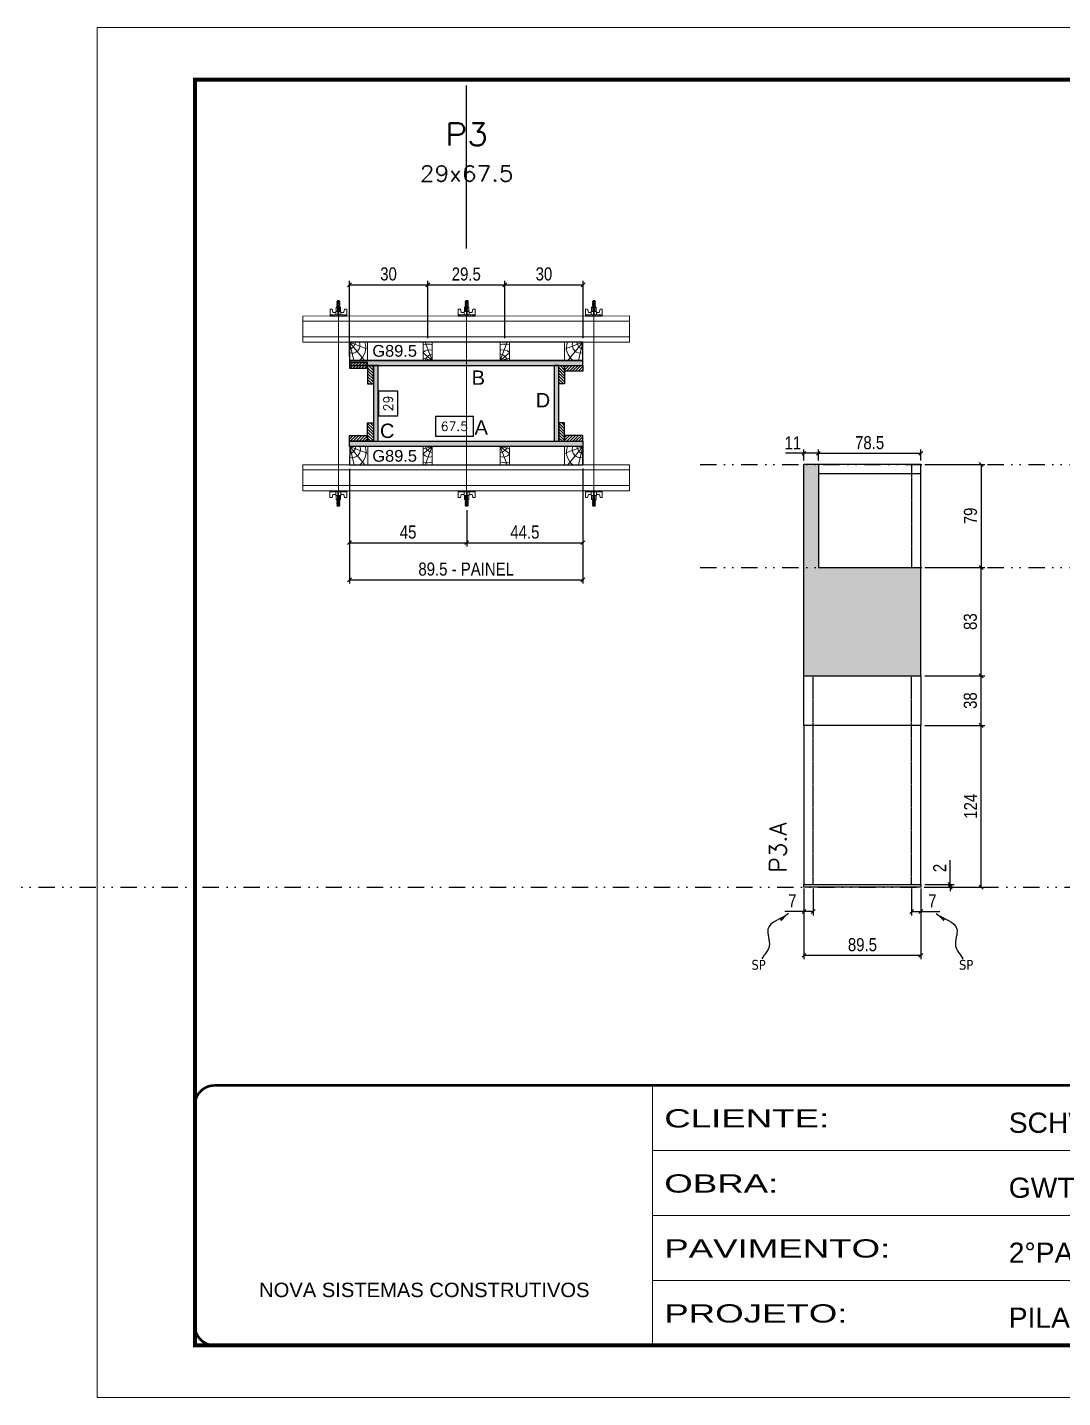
# Model space of a CAD drawing. Extents: x 13770 to 23315, y 867 to 16997.
# Drawn here: x 15931 to 16724, y 13501 to 14551 of the extents above; entities that cross this region are included whole.
import ezdxf
from ezdxf.enums import TextEntityAlignment as Align

# ---------------------------------------------------------------- set-up
doc = ezdxf.new("R2010")
doc.units = 0
for name, pattern in [('CONTINUO', [0]), ('DASHED', [0.75, 0.5, -0.25]), ('DIVIDE2', [0.625, 0.25, -0.125, 0, -0.125, 0, -0.125]), ('HIDDEN', [0.375, 0.25, -0.125])]:
    doc.linetypes.add(name, pattern=pattern)
for name, color, linetype in [('CHAPA', 1, 'Continuous'), ('COTA', 241, 'Continuous'), ('MEIO_PONT', 93, 'Continuous'), ('Nível', 160, 'Continuous'), ('Painéis', 200, 'Continuous'), ('SARR_2.2x7', 40, 'Continuous'), ('SARRAFO', 251, 'Continuous'), ('Sarrafo de Pressão', 42, 'HIDDEN'), ('texto', 7, 'Continuous'), ('Texto de Titulo', 7, 'Continuous'), ('Texto Qtd Sarr', 242, 'Continuous'), ('TEXTO_GERAL', 7, 'Continuous')]:
    doc.layers.add(name, color=color, linetype=linetype)
for name, color, linetype, lineweight in [('Folhas', 255, 'Continuous', 9), ('Hachura', 251, 'Continuous', 9), ('Madeira', 126, 'Continuous', 18), ('Perfil Metálico', 224, 'Continuous', 18), ('SARRAFO DE PRESSAO', 251, 'DASHED', 9), ('Texto Seção', 7, 'Continuous', 15)]:
    doc.layers.add(name, color=color, linetype=linetype, lineweight=lineweight)
doc.styles.add('ARIAL', font='arial.ttf')
doc.styles.add('COTA TECNICA', font='techl___.ttf', dxfattribs={"height": 10})
doc.styles.add('COTA TECNICA 2X', font='techl___.ttf', dxfattribs={"height": 10})
doc.styles.add('COTA TECNICA-50', font='techl___.ttf', dxfattribs={"height": 10})
doc.styles.add('REGUA-120', font='ROMANS.shx', dxfattribs={"height": 15})
doc.styles.add('ROMANS', font='romans.shx')
doc.styles.add('SANSSERIF', font='sas_____.pfb')
doc.styles.get("Standard").update_dxf_attribs({"font": 'arial.ttf'})
doc.styles.add('Tecnologia', font='')
doc.styles.get('Tecnologia').set_extended_font_data('Forgotten Futurist')
doc.dimstyles.new('COTA PAINEL-50', dxfattribs={"dimtxt": 10, "dimasz": 3, "dimexe": 3, "dimexo": 3, "dimgap": 3, "dimtad": 1, "dimdec": 1, "dimzin": 12, "dimdsep": 46, "dimtxsty": 'COTA TECNICA-50', "dimblk1": 'OBLIQUE', "dimblk2": 'OBLIQUE', "dimsah": 1, "dimcen": 0.9, "dimclrd": 4, "dimclre": 4, "dimclrt": 240, "dimadec": 1, "dimazin": 3, "dimtfac": 1, "dimtdec": 1, "dimtmove": 0, "dimatfit": 3, "dimfxl": 1, "dimtolj": 1, "dimtzin": 12, "dimarcsym": 0})
doc.dimstyles.new('PAINEL', dxfattribs={"dimtxt": 10, "dimasz": 3, "dimexe": 3, "dimexo": 3, "dimgap": 3, "dimtad": 1, "dimdec": 1, "dimzin": 12, "dimdsep": 46, "dimtxsty": 'COTA TECNICA', "dimblk1": 'OBLIQUE', "dimblk2": 'OBLIQUE', "dimsah": 1, "dimcen": 0.9, "dimclrd": 4, "dimclre": 4, "dimclrt": 240, "dimadec": 1, "dimazin": 3, "dimtfac": 1, "dimtdec": 1, "dimtmove": 0, "dimatfit": 3, "dimfxl": 1, "dimtolj": 1, "dimtzin": 12, "dimarcsym": 0})
doc.dimstyles.new('SECAO PILAR', dxfattribs={"dimtxt": 10, "dimasz": 3, "dimexe": 3, "dimexo": 3, "dimgap": 3, "dimtad": 1, "dimdec": 1, "dimlfac": 0.5, "dimzin": 12, "dimdsep": 46, "dimtxsty": 'COTA TECNICA 2X', "dimblk1": 'OBLIQUE', "dimblk2": 'OBLIQUE', "dimsah": 1, "dimcen": 0.9, "dimclrd": 256, "dimclre": 256, "dimclrt": 256, "dimadec": 1, "dimazin": 3, "dimtfac": 1, "dimtdec": 1, "dimtmove": 0, "dimatfit": 3, "dimfxl": 1, "dimtolj": 1, "dimtzin": 12, "dimarcsym": 0})
doc.dimstyles.new('SECÇÃO 2', dxfattribs={"dimtxt": 7, "dimasz": 6, "dimexe": 0.18, "dimexo": 2, "dimgap": -4, "dimtad": 3, "dimdec": 1, "dimlfac": 0.5, "dimzin": 12, "dimdsep": 46, "dimtxsty": 'ROMANS', "dimblk": 'ARCHTICK', "dimcen": 0.09, "dimse1": 1, "dimse2": 1, "dimsd1": 1, "dimsd2": 1, "dimclrd": 180, "dimclre": 5, "dimclrt": 1, "dimadec": 0, "dimazin": 3, "dimtfac": 1, "dimtdec": 1, "dimtofl": 0, "dimtmove": 0, "dimatfit": 3, "dimldrblk": 'ARCHTICK', "dimfxl": 1, "dimtolj": 1, "dimtzin": 0, "dimarcsym": 0})
doc.dimstyles.get("Standard").update_dxf_attribs({"dimtxt": 0.18, "dimasz": 0.18, "dimexe": 0.18, "dimexo": 0.0625, "dimgap": 0.09, "dimtad": 0, "dimtih": 1, "dimtoh": 1, "dimdec": 4, "dimzin": 0, "dimdsep": 46, "dimtxsty": 'Standard', "dimcen": 0.09, "dimadec": 0, "dimazin": 0, "dimtfac": 1, "dimtdec": 4, "dimtofl": 0, "dimtmove": 0, "dimatfit": 3, "dimfxl": 1, "dimtolj": 1, "dimtzin": 0, "dimarcsym": 0})
pattern_1 = [(225, (6853.923, -8657.1887), (1.12253202, -1.12253202), [])]
pattern_2 = [(225, (7053.923, -8657.1887), (1.12253202, -1.12253202), [])]
pattern_3 = [(135, (-6606.5333, 23781.1713), (-1.12253202, -1.12253202), [])]
pattern_4 = [(135, (-6571.5333, 23781.1713), (-1.12253202, -1.12253202), [])]

# ---------------------------------------------------------------- blocks, each defined once
blk = doc.blocks.new('9999999999')
at = {"color": 30, "linetype": 'CONTINUO'}
for p, q in [((98564.6, 34230.2), (98564.6, 34429.4)), ((98564.6, 34379.6), (99584, 34379.6)), ((98564.6, 34329.8), (99488, 34329.8)), ((99584, 34329.8), (99488, 34329.8)), ((99488, 34329.8), (99488, 34230.2)), ((98564.6, 34280), (99488, 34280))]:
    blk.add_line(p, q, dxfattribs=at)
at = {"color": 30, "linetype": 'CONTINUO', "const_width": 2}
blk.add_lwpolyline([(99584, 34230.2), (99584, 34414.4, 0.414214), (99569, 34429.4), (98229, 34429.4, 0.414214), (98214, 34414.4), (98214, 34245.2, 0.414214), (98229, 34230.2), (99584, 34230.2)], format="xyb", dxfattribs=at)
at = {"layer": 'Folhas'}
blk.add_lwpolyline([(98139, 34190.2), (99624, 34190.2), (99624, 35240.2), (98139, 35240.2)], close=True, dxfattribs=at)
at = {"layer": 'Folhas', "color": 30, "const_width": 3}
blk.add_lwpolyline([(98214, 34230.2), (99584, 34230.2), (99584, 35200.2), (98214, 35200.2)], close=True, dxfattribs=at)
at = {"color": 7, "linetype": 'Continuous', "ltscale": 5, "style": 'ARIAL'}
for s, height, p in [('SCHWARTZ', 15.48, (98837.7, 34393.1)), ('GWT', 15.48, (98837.7, 34343.3)), ('2°PAVIMENTO', 15.483, (98837.7, 34293.5)), ('NOVA SISTEMAS CONSTRUTIVOS', 11.059, (98263.2, 34267.2)), ('PILARES', 15.48, (98837.7, 34243.7))]:
    blk.add_text(s, height=height, dxfattribs=at).set_placement(p)
at = {"layer": 'Folhas', "color": 7, "style": 'Tecnologia', "width": 1.5}
for s, p in [('CLIENTE:', (98573.7, 34397.2)), ('OBRA:', (98573.7, 34347.3)), ('PAVIMENTO:', (98573.7, 34297.5)), ('PROJETO:', (98573.7, 34247.7))]:
    blk.add_text(s, height=14, dxfattribs=at).set_placement(p)
blk = doc.blocks.new('*D135')
at = {"layer": 'COTA', "color": 180, "lineweight": -2, "transparency": 16777216}
for p, q in [((16215.1, 14272.7), (16200.1, 14272.7)), ((16200.1, 14272.7), (16200.1, 14253.7)), ((16215.1, 14253.7), (16215.1, 14272.7)), ((16200.1, 14253.7), (16215.1, 14253.7))]:
    blk.add_line(p, q, dxfattribs=at)
at = {"layer": 'Defpoints', "color": 0, "transparency": 16777216}
for p in [(16217.2, 14292.2), (16217.2, 14234.2), (16219.1, 14234.2)]:
    blk.add_point(p, dxfattribs=at)
at = {"layer": 'COTA', "color": 1, "transparency": 16777216, "insert": (16207.6, 14263.2), "char_height": 7, "attachment_point": 5, "rotation": 90, "style": 'ROMANS'}
blk.add_mtext('\\A1;29', dxfattribs=at)
blk = doc.blocks.new('_ArchTick')
at = {"color": 0, "linetype": 'ByBlock', "const_width": 0.15}
blk.add_lwpolyline([(-0.5, -0.5), (0.5, 0.5)], dxfattribs=at)
blk = doc.blocks.new('*D136')
at = {"layer": 'COTA', "color": 180, "lineweight": -2, "transparency": 16777216}
for p, q in [((16272.9, 14253.2), (16243.9, 14253.2)), ((16243.9, 14253.2), (16243.9, 14238.2)), ((16272.9, 14238.2), (16272.9, 14253.2)), ((16243.9, 14238.2), (16272.9, 14238.2))]:
    blk.add_line(p, q, dxfattribs=at)
at = {"layer": 'Defpoints', "color": 0, "transparency": 16777216}
for p in [(16199.9, 14234.2), (16334.9, 14234.2), (16334.9, 14234.2)]:
    blk.add_point(p, dxfattribs=at)
at = {"layer": 'COTA', "color": 1, "transparency": 16777216, "insert": (16258.4, 14245.7), "char_height": 7, "attachment_point": 5, "style": 'ROMANS'}
blk.add_mtext('\\A1;67.5', dxfattribs=at)
blk = doc.blocks.new('_Oblique')
at = {"color": 0, "linetype": 'ByBlock', "lineweight": -2}
blk.add_line((-0.5, -0.5), (0.5, 0.5), dxfattribs=at)
blk = doc.blocks.new('*D137')
at = {"layer": 'COTA', "lineweight": -2, "transparency": 16777216}
for p, q in [((16177.9, 14213.2), (16177.9, 14125.1)), ((16356.9, 14213.3), (16356.9, 14125.1)), ((16177.9, 14128.1), (16356.9, 14128.1))]:
    blk.add_line(p, q, dxfattribs=at)
at = {"layer": 'Defpoints', "color": 0, "transparency": 16777216}
for p in [(16177.9, 14216.2), (16356.9, 14216.3), (16356.9, 14128.1)]:
    blk.add_point(p, dxfattribs=at)
at = {"layer": 'COTA', "lineweight": -2, "transparency": 16777216, "xscale": 3, "yscale": 3, "zscale": 3, "rotation": 180}
blk.add_blockref('_Oblique', (16177.9, 14128.1), dxfattribs=at)
at = {"layer": 'COTA', "lineweight": -2, "transparency": 16777216, "xscale": 3, "yscale": 3, "zscale": 3}
blk.add_blockref('_Oblique', (16356.9, 14128.1), dxfattribs=at)
at = {"layer": 'COTA', "transparency": 16777216, "insert": (16267.4, 14136.2), "char_height": 10, "attachment_point": 5, "style": 'COTA TECNICA 2X'}
blk.add_mtext('\\A1;89.5 - PAINEL', dxfattribs=at)
blk = doc.blocks.new('*D138')
at = {"layer": 'COTA', "lineweight": -2, "transparency": 16777216}
for p, q in [((16177.9, 14213.2), (16177.9, 14153.5)), ((16267.8, 14181.4), (16267.8, 14153.5)), ((16177.9, 14156.5), (16267.8, 14156.5))]:
    blk.add_line(p, q, dxfattribs=at)
at = {"layer": 'Defpoints', "color": 0, "transparency": 16777216}
for p in [(16177.9, 14216.2), (16267.8, 14184.4), (16267.8, 14156.5)]:
    blk.add_point(p, dxfattribs=at)
at = {"layer": 'COTA', "lineweight": -2, "transparency": 16777216, "xscale": 3, "yscale": 3, "zscale": 3, "rotation": 180}
blk.add_blockref('_Oblique', (16177.9, 14156.5), dxfattribs=at)
at = {"layer": 'COTA', "lineweight": -2, "transparency": 16777216, "xscale": 3, "yscale": 3, "zscale": 3}
blk.add_blockref('_Oblique', (16267.8, 14156.5), dxfattribs=at)
at = {"layer": 'COTA', "transparency": 16777216, "insert": (16222.9, 14164.6), "char_height": 10, "attachment_point": 5, "style": 'COTA TECNICA 2X'}
blk.add_mtext('\\A1;45', dxfattribs=at)
blk = doc.blocks.new('*D139')
at = {"layer": 'COTA', "lineweight": -2, "transparency": 16777216}
for p, q in [((16356.9, 14213.2), (16356.9, 14153.5)), ((16267.8, 14181.4), (16267.8, 14153.5)), ((16267.8, 14156.5), (16356.9, 14156.5))]:
    blk.add_line(p, q, dxfattribs=at)
at = {"layer": 'Defpoints', "color": 0, "transparency": 16777216}
for p in [(16356.9, 14216.2), (16267.8, 14184.4), (16356.9, 14156.5)]:
    blk.add_point(p, dxfattribs=at)
at = {"layer": 'COTA', "lineweight": -2, "transparency": 16777216, "xscale": 3, "yscale": 3, "zscale": 3, "rotation": 180}
blk.add_blockref('_Oblique', (16267.8, 14156.5), dxfattribs=at)
at = {"layer": 'COTA', "lineweight": -2, "transparency": 16777216, "xscale": 3, "yscale": 3, "zscale": 3}
blk.add_blockref('_Oblique', (16356.9, 14156.5), dxfattribs=at)
at = {"layer": 'COTA', "transparency": 16777216, "insert": (16312.4, 14164.6), "char_height": 10, "attachment_point": 5, "style": 'COTA TECNICA 2X'}
blk.add_mtext('\\A1;44.5', dxfattribs=at)
blk = doc.blocks.new('titulo1')
at = {"layer": 'Defpoints', "color": 252, "linetype": 'HIDDEN', "ltscale": 2}
blk.add_line((0, 0), (0, 125), dxfattribs=at)
at = {"layer": 'Defpoints', "style": 'ROMANS', "oblique": 15}
blk.add_attdef('FOLHA', text='', height=10, dxfattribs=at).set_placement((0, 15.6), align=Align.MIDDLE_CENTER)
at = {"layer": 'Texto Qtd Sarr', "color": 3, "style": 'ROMANS', "oblique": 15}
for tag, height, p in [('TITULO', 17, (0, 71.4)), ('SEÇÃO', 12, (0, 41.5))]:
    blk.add_attdef(tag, text='', height=height, dxfattribs=at).set_placement(p, align=Align.MIDDLE_CENTER)
blk = doc.blocks.new('PONTALETE')
at = {"layer": 'Madeira'}
for q in [(2.71, 7), (7, 5.76), (7, 1.74)]:
    blk.add_line((0, 0), q, dxfattribs=at)
blk.add_lwpolyline([(0, 0), (7, 0), (7, 7), (0, 7)], close=True, dxfattribs=at)
for centre, radius, start, end in [((2.04, 0.06), 6.23, 37.2818, 109.0913), ((1.09, 0.9), 3.19, 343.603, 109.9847), ((-0.21, -0.78), 3.09, 14.6322, 86.0383)]:
    blk.add_arc(centre, radius, start, end, dxfattribs=at)
blk = doc.blocks.new('*D140')
at = {"layer": 'COTA', "lineweight": -2, "transparency": 16777216}
for p, q in [((16177.9, 14299.2), (16177.9, 14357.1)), ((16177.9, 14354.1), (16238, 14354.1)), ((16238, 14313.2), (16238, 14357.1))]:
    blk.add_line(p, q, dxfattribs=at)
at = {"layer": 'Defpoints', "color": 0, "transparency": 16777216}
for p in [(16238, 14354.1), (16238, 14310.2), (16177.9, 14296.2)]:
    blk.add_point(p, dxfattribs=at)
at = {"layer": 'COTA', "lineweight": -2, "transparency": 16777216, "xscale": 3, "yscale": 3, "zscale": 3, "rotation": 180}
blk.add_blockref('_Oblique', (16177.9, 14354.1), dxfattribs=at)
at = {"layer": 'COTA', "lineweight": -2, "transparency": 16777216, "xscale": 3, "yscale": 3, "zscale": 3}
blk.add_blockref('_Oblique', (16238, 14354.1), dxfattribs=at)
at = {"layer": 'COTA', "transparency": 16777216, "insert": (16207.9, 14362.4), "char_height": 10, "attachment_point": 5, "style": 'COTA TECNICA 2X'}
blk.add_mtext('\\A1;30', dxfattribs=at)
blk = doc.blocks.new('MEIO PONTALETE')
at = {"layer": 'Madeira'}
for q in [(2.71, 7), (3.5, 2.88), (3.5, 0.87)]:
    blk.add_line((0, 0), q, dxfattribs=at)
blk.add_lwpolyline([(0, 0), (3.5, 0), (3.5, 7), (0, 7)], close=True, dxfattribs=at)
for centre, radius, start, end in [((2.04, 0.06), 6.23, 76.4499, 109.0913), ((1.09, 0.9), 3.19, 40.9063, 109.9847), ((-0.21, -0.78), 3.09, 14.6322, 86.0383)]:
    blk.add_arc(centre, radius, start, end, dxfattribs=at)
blk = doc.blocks.new('*D141')
at = {"layer": 'COTA', "lineweight": -2, "transparency": 16777216}
for p, q in [((16238, 14313.2), (16238, 14357.1)), ((16238, 14354.1), (16297, 14354.1)), ((16297, 14313.2), (16297, 14357.1))]:
    blk.add_line(p, q, dxfattribs=at)
at = {"layer": 'Defpoints', "color": 0, "transparency": 16777216}
for p in [(16297, 14354.1), (16238, 14310.2), (16297, 14310.2)]:
    blk.add_point(p, dxfattribs=at)
at = {"layer": 'COTA', "lineweight": -2, "transparency": 16777216, "xscale": 3, "yscale": 3, "zscale": 3, "rotation": 180}
blk.add_blockref('_Oblique', (16238, 14354.1), dxfattribs=at)
at = {"layer": 'COTA', "lineweight": -2, "transparency": 16777216, "xscale": 3, "yscale": 3, "zscale": 3}
blk.add_blockref('_Oblique', (16297, 14354.1), dxfattribs=at)
at = {"layer": 'COTA', "transparency": 16777216, "insert": (16267.5, 14362.3), "char_height": 10, "attachment_point": 5, "style": 'COTA TECNICA 2X'}
blk.add_mtext('\\A1;29.5', dxfattribs=at)
blk = doc.blocks.new('C')
at = {"layer": 'Hachura', "color": 0}
for p, q in [((0, 3.22), (0, -3.22)), ((0.45, 3.22), (0, 3.22)), ((0.46, 3.16), (0, 3.16)), ((0.46, 3.05), (0, 3.05)), ((0.46, 2.88), (0, 2.88)), ((0, 2.75), (0, -1.16)), ((0.46, 2.65), (0, 2.65)), ((0.46, 2.23), (0, 2.23)), ((0.46, 1.51), (0, 1.51)), ((0.39, 0.49), (0.17, 0.49)), ((0.45, -3.23), (0.45, 3.22)), ((0.45, 3.22), (2.58, 3.22)), ((1.74, 0.97), (0.45, 0.97)), ((1.45, 0.1), (0.45, 0.1)), ((1.35, 1.94), (1.35, 0.96)), ((2.58, 2.39), (1.47, 2.09)), ((1.74, -0.97), (1.74, 0.97)), ((1.74, 0.97), (1.74, 0.84)), ((1.74, 0.97), (1.74, 0.84)), ((1.74, 0.84), (3.35, 0.84)), ((3.35, 0.45), (1.74, 0.45)), ((2.58, 3.22), (2.58, 2.39)), ((3.32, 0.84), (3.32, -0.84)), ((3.35, 0.84), (3.35, -0.84)), ((3.68, 0.45), (3.35, 0.45)), ((3.84, -0.52), (3.35, 0.45)), ((3.35, 0.06), (3.67, -0.57)), ((3.68, 0.45), (4.16, -0.52)), ((3.72, 0.5), (4.25, -0.57)), ((4.37, -0.55), (3.83, 0.53)), ((4.15, 0.45), (3.93, 0.45)), ((4.42, -0.52), (3.93, 0.45)), ((4.15, 0.45), (4.26, 0.45)), ((4.26, 0.45), (4.74, -0.52)), ((4.3, 0.5), (4.83, -0.57)), ((4.95, -0.55), (4.41, 0.53)), ((4.51, 0.45), (4.84, 0.45)), ((5, -0.52), (4.51, 0.45)), ((4.84, 0.45), (5.32, -0.52)), ((4.88, 0.5), (5.41, -0.57)), ((5.53, -0.55), (4.99, 0.53)), ((5.58, -0.52), (5.09, 0.45)), ((5.42, 0.45), (5.09, 0.45)), ((5.58, -0.52), (5.09, 0.45)), ((5.42, 0.45), (5.74, -0.19)), ((5.46, 0.5), (5.74, -0.07)), ((5.74, 0.19), (5.57, 0.53)), ((5.74, 0.32), (5.68, 0.45)), ((5.68, 0.45), (5.74, 0.45)), ((5.74, 0.45), (5.9, 0.29)), ((5.74, 0.45), (5.74, -0.52)), ((5.9, -0.36), (5.9, 0.29)), ((0.45, 0), (0, 0)), ((0.46, -1.52), (0, -1.52)), ((0.46, -2.23), (0, -2.23)), ((0.46, -2.65), (0, -2.65)), ((0.46, -2.88), (0, -2.88)), ((0.46, -3.05), (0, -3.05)), ((0.46, -3.16), (0, -3.16)), ((0, -3.22), (2.57, -3.22)), ((0.08, -0.48), (0.29, -0.48)), ((0.29, -0.48), (0.4, -0.48)), ((0.45, 0), (0.45, -0.97)), ((0.45, -0.16), (1.45, -0.16)), ((0.45, -0.65), (0.45, -0.32)), ((0.45, -3.23), (0.45, -0.65)), ((0.45, -0.97), (1.74, -0.97)), ((1.35, -1.94), (1.35, -0.97)), ((2.58, -2.39), (1.47, -2.1)), ((3.35, -0.32), (1.74, -0.32)), ((3.35, -0.84), (1.74, -0.84)), ((2.58, -3.23), (2.58, -2.39)), ((3.35, -0.07), (3.58, -0.52)), ((3.35, -0.52), (3.58, -0.52)), ((3.84, -0.52), (4.16, -0.52)), ((4.42, -0.52), (4.74, -0.52)), ((4.63, -0.52), (4.74, -0.52)), ((5, -0.52), (5.32, -0.52)), ((5.58, -0.52), (5.74, -0.52)), ((5.74, -0.52), (5.9, -0.36)), ((5.74, -0.52), (5.74, -0.52))]:
    blk.add_line(p, q, dxfattribs=at)
for centre, radius, start, end in [((1.52, 1.94), 0.161, 104.7436, 180), ((1.44, -0.03), 0.129, 272.695, 87.305), ((3.81, 0.39), 0.143, 25.5688, 154.4312), ((4.39, 0.39), 0.143, 25.5688, 154.4312), ((4.97, 0.39), 0.143, 25.5688, 154.4312), ((5.55, 0.39), 0.143, 25.5688, 154.4312), ((0.17, -0.37), 0.174, 221.744, 317.8592), ((1.52, -1.94), 0.161, 180, 255.2564), ((3.71, -0.4), 0.174, 222.1408, 318.256), ((4.29, -0.4), 0.174, 222.1408, 318.256), ((4.87, -0.4), 0.174, 222.1408, 318.256), ((5.45, -0.4), 0.174, 222.1408, 318.256), ((5.61, -0.4), 0.174, 317.8592, 318.256)]:
    blk.add_arc(centre, radius, start, end, dxfattribs=at)
blk = doc.blocks.new('*D142')
at = {"layer": 'COTA', "color": 4, "lineweight": -2, "transparency": 16777216}
for p, q in [((16526.3, 13891.5), (16526.3, 13837.3)), ((16615.8, 13891.5), (16615.8, 13837.3)), ((16526.3, 13840.3), (16615.8, 13840.3))]:
    blk.add_line(p, q, dxfattribs=at)
at = {"layer": 'Defpoints', "color": 0, "transparency": 16777216}
for p in [(16526.3, 13894.5), (16615.8, 13894.5), (16615.8, 13840.3)]:
    blk.add_point(p, dxfattribs=at)
at = {"layer": 'COTA', "color": 4, "lineweight": -2, "transparency": 16777216, "xscale": 3, "yscale": 3, "zscale": 3, "rotation": 180}
blk.add_blockref('_Oblique', (16526.3, 13840.3), dxfattribs=at)
at = {"layer": 'COTA', "color": 4, "lineweight": -2, "transparency": 16777216, "xscale": 3, "yscale": 3, "zscale": 3}
blk.add_blockref('_Oblique', (16615.8, 13840.3), dxfattribs=at)
at = {"layer": 'COTA', "color": 240, "transparency": 16777216, "insert": (16571.1, 13848.4), "char_height": 10, "attachment_point": 5, "style": 'COTA TECNICA'}
blk.add_mtext('\\A1;89.5', dxfattribs=at)
blk = doc.blocks.new('*D143')
at = {"layer": 'COTA', "color": 4, "lineweight": -2, "transparency": 16777216}
for p, q in [((16618.8, 14016.5), (16665, 14016.5)), ((16662, 13892.5), (16662, 14016.5)), ((16618.8, 13892.5), (16665, 13892.5))]:
    blk.add_line(p, q, dxfattribs=at)
at = {"layer": 'Defpoints', "color": 0, "transparency": 16777216}
for p in [(16615.8, 14016.5), (16662, 14016.5), (16615.8, 13892.5)]:
    blk.add_point(p, dxfattribs=at)
at = {"layer": 'COTA', "color": 4, "lineweight": -2, "transparency": 16777216, "xscale": 3, "yscale": 3, "zscale": 3}
for p, rotation in [((16662, 14016.5), 90), ((16662, 13892.5), 270)]:
    blk.add_blockref('_Oblique', p, dxfattribs=dict(at, rotation=rotation))
at = {"layer": 'COTA', "color": 240, "transparency": 16777216, "insert": (16654, 13954.5), "char_height": 10, "attachment_point": 5, "rotation": 90, "style": 'COTA TECNICA-50'}
blk.add_mtext('\\A1;124', dxfattribs=at)
blk = doc.blocks.new('*D144')
at = {"layer": 'COTA', "color": 4, "lineweight": -2, "transparency": 16777216}
for p, q in [((16638.3, 13894.5), (16638.3, 13913.3)), ((16618.8, 13894.5), (16641.3, 13894.5)), ((16618.8, 13892.5), (16641.3, 13892.5)), ((16638.3, 13892.5), (16638.3, 13894.5)), ((16638.3, 13892.5), (16638.3, 13889.5))]:
    blk.add_line(p, q, dxfattribs=at)
at = {"layer": 'Defpoints', "color": 0, "transparency": 16777216}
for p in [(16615.8, 13894.5), (16615.8, 13892.5), (16638.3, 13892.5)]:
    blk.add_point(p, dxfattribs=at)
at = {"layer": 'COTA', "color": 4, "lineweight": -2, "transparency": 16777216, "xscale": 3, "yscale": 3, "zscale": 3}
for p, rotation in [((16638.3, 13894.5), 270), ((16638.3, 13892.5), 90)]:
    blk.add_blockref('_Oblique', p, dxfattribs=dict(at, rotation=rotation))
at = {"layer": 'COTA', "color": 240, "transparency": 16777216, "insert": (16630.3, 13907.2), "char_height": 10, "attachment_point": 5, "rotation": 90, "style": 'COTA TECNICA-50'}
blk.add_mtext('\\A1;2', dxfattribs=at)
blk = doc.blocks.new('*D145')
at = {"layer": 'COTA', "color": 4, "lineweight": -2, "transparency": 16777216}
for p, q in [((16526.3, 13889.5), (16526.3, 13870.9)), ((16533.3, 13891.5), (16533.3, 13870.9)), ((16526.3, 13873.9), (16511.6, 13873.9)), ((16533.3, 13873.9), (16526.3, 13873.9))]:
    blk.add_line(p, q, dxfattribs=at)
at = {"layer": 'Defpoints', "color": 0, "transparency": 16777216}
for p in [(16526.3, 13892.5), (16533.3, 13894.5), (16526.3, 13873.9)]:
    blk.add_point(p, dxfattribs=at)
at = {"layer": 'COTA', "color": 4, "lineweight": -2, "transparency": 16777216, "xscale": 3, "yscale": 3, "zscale": 3, "rotation": 180}
blk.add_blockref('_Oblique', (16526.3, 13873.9), dxfattribs=at)
at = {"layer": 'COTA', "color": 4, "lineweight": -2, "transparency": 16777216, "xscale": 3, "yscale": 3, "zscale": 3}
blk.add_blockref('_Oblique', (16533.3, 13873.9), dxfattribs=at)
at = {"layer": 'COTA', "color": 240, "transparency": 16777216, "insert": (16517.4, 13882), "char_height": 10, "attachment_point": 5, "style": 'COTA TECNICA-50'}
blk.add_mtext('\\A1;7', dxfattribs=at)
blk = doc.blocks.new('*D146')
at = {"layer": 'COTA', "color": 4, "lineweight": -2, "transparency": 16777216}
for p, q in [((16608.8, 13891.5), (16608.8, 13870.9)), ((16615.8, 13889.5), (16615.8, 13870.9)), ((16608.8, 13873.9), (16615.8, 13873.9)), ((16615.8, 13873.9), (16630.5, 13873.9))]:
    blk.add_line(p, q, dxfattribs=at)
at = {"layer": 'Defpoints', "color": 0, "transparency": 16777216}
for p in [(16608.8, 13894.5), (16615.8, 13892.5), (16615.8, 13873.9)]:
    blk.add_point(p, dxfattribs=at)
at = {"layer": 'COTA', "color": 4, "lineweight": -2, "transparency": 16777216, "xscale": 3, "yscale": 3, "zscale": 3, "rotation": 180}
blk.add_blockref('_Oblique', (16608.8, 13873.9), dxfattribs=at)
at = {"layer": 'COTA', "color": 4, "lineweight": -2, "transparency": 16777216, "xscale": 3, "yscale": 3, "zscale": 3}
blk.add_blockref('_Oblique', (16615.8, 13873.9), dxfattribs=at)
at = {"layer": 'COTA', "color": 240, "transparency": 16777216, "insert": (16624.7, 13882), "char_height": 10, "attachment_point": 5, "style": 'COTA TECNICA-50'}
blk.add_mtext('\\A1;7', dxfattribs=at)
blk = doc.blocks.new('*D152')
at = {"layer": 'COTA', "color": 4, "lineweight": -2, "transparency": 16777216}
for p, q in [((16618.8, 14137.5), (16665, 14137.5)), ((16662, 14054.5), (16662, 14137.5)), ((16618.8, 14054.5), (16665, 14054.5))]:
    blk.add_line(p, q, dxfattribs=at)
at = {"layer": 'Defpoints', "color": 0, "transparency": 16777216}
for p in [(16615.8, 14137.5), (16662, 14137.5), (16615.8, 14054.5)]:
    blk.add_point(p, dxfattribs=at)
at = {"layer": 'COTA', "color": 4, "lineweight": -2, "transparency": 16777216, "xscale": 3, "yscale": 3, "zscale": 3}
for p, rotation in [((16662, 14137.5), 90), ((16662, 14054.5), 270)]:
    blk.add_blockref('_Oblique', p, dxfattribs=dict(at, rotation=rotation))
at = {"layer": 'COTA', "color": 240, "transparency": 16777216, "insert": (16653.8, 14096), "char_height": 10, "attachment_point": 5, "rotation": 90, "style": 'COTA TECNICA'}
blk.add_mtext('\\A1;83', dxfattribs=at)
blk = doc.blocks.new('*D153')
at = {"layer": 'COTA', "color": 4, "lineweight": -2, "transparency": 16777216}
for p, q in [((16526.3, 14219.5), (16526.3, 14228)), ((16537.3, 14219.5), (16537.3, 14228)), ((16526.3, 14225), (16512.2, 14225)), ((16537.3, 14225), (16526.3, 14225))]:
    blk.add_line(p, q, dxfattribs=at)
at = {"layer": 'Defpoints', "color": 0, "transparency": 16777216}
for p in [(16526.3, 14225), (16526.3, 14216.5), (16537.3, 14216.5)]:
    blk.add_point(p, dxfattribs=at)
at = {"layer": 'COTA', "color": 4, "lineweight": -2, "transparency": 16777216, "xscale": 3, "yscale": 3, "zscale": 3, "rotation": 180}
blk.add_blockref('_Oblique', (16526.3, 14225), dxfattribs=at)
at = {"layer": 'COTA', "color": 4, "lineweight": -2, "transparency": 16777216, "xscale": 3, "yscale": 3, "zscale": 3}
blk.add_blockref('_Oblique', (16537.3, 14225), dxfattribs=at)
at = {"layer": 'COTA', "color": 240, "transparency": 16777216, "insert": (16517.8, 14233), "char_height": 10, "attachment_point": 5, "style": 'COTA TECNICA'}
blk.add_mtext('\\A1;11', dxfattribs=at)
blk = doc.blocks.new('*D154')
at = {"layer": 'COTA', "color": 4, "lineweight": -2, "transparency": 16777216}
for p, q in [((16537.3, 14219.5), (16537.3, 14228)), ((16615.8, 14219.5), (16615.8, 14228)), ((16537.3, 14225), (16615.8, 14225))]:
    blk.add_line(p, q, dxfattribs=at)
at = {"layer": 'Defpoints', "color": 0, "transparency": 16777216}
for p in [(16615.8, 14225), (16537.3, 14216.5), (16615.8, 14216.5)]:
    blk.add_point(p, dxfattribs=at)
at = {"layer": 'COTA', "color": 4, "lineweight": -2, "transparency": 16777216, "xscale": 3, "yscale": 3, "zscale": 3, "rotation": 180}
blk.add_blockref('_Oblique', (16537.3, 14225), dxfattribs=at)
at = {"layer": 'COTA', "color": 4, "lineweight": -2, "transparency": 16777216, "xscale": 3, "yscale": 3, "zscale": 3}
blk.add_blockref('_Oblique', (16615.8, 14225), dxfattribs=at)
at = {"layer": 'COTA', "color": 240, "transparency": 16777216, "insert": (16576.6, 14233.1), "char_height": 10, "attachment_point": 5, "style": 'COTA TECNICA'}
blk.add_mtext('\\A1;78.5', dxfattribs=at)
blk = doc.blocks.new('*D155')
at = {"layer": 'COTA', "color": 4, "lineweight": -2, "transparency": 16777216}
for p, q in [((16618.8, 14216.5), (16665, 14216.5)), ((16662, 14216.5), (16662, 14137.5)), ((16618.8, 14137.5), (16665, 14137.5))]:
    blk.add_line(p, q, dxfattribs=at)
at = {"layer": 'Defpoints', "color": 0, "transparency": 16777216}
for p in [(16615.8, 14216.5), (16615.8, 14137.5), (16662, 14137.5)]:
    blk.add_point(p, dxfattribs=at)
at = {"layer": 'COTA', "color": 4, "lineweight": -2, "transparency": 16777216, "xscale": 3, "yscale": 3, "zscale": 3}
for p, rotation in [((16662, 14216.5), 90), ((16662, 14137.5), 270)]:
    blk.add_blockref('_Oblique', p, dxfattribs=dict(at, rotation=rotation))
at = {"layer": 'COTA', "color": 240, "transparency": 16777216, "insert": (16653.9, 14177), "char_height": 10, "attachment_point": 5, "rotation": 90, "style": 'COTA TECNICA'}
blk.add_mtext('\\A1;79', dxfattribs=at)
blk = doc.blocks.new('*D697')
at = {"layer": 'COTA', "color": 4, "lineweight": -2, "transparency": 16777216}
for p, q in [((16618.8, 14054.5), (16665, 14054.5)), ((16662, 14016.5), (16662, 14054.5)), ((16618.8, 14016.5), (16665, 14016.5))]:
    blk.add_line(p, q, dxfattribs=at)
at = {"layer": 'Defpoints', "color": 0, "transparency": 16777216}
for p in [(16615.8, 14054.5), (16662, 14054.5), (16615.8, 14016.5)]:
    blk.add_point(p, dxfattribs=at)
at = {"layer": 'COTA', "color": 4, "lineweight": -2, "transparency": 16777216, "xscale": 3, "yscale": 3, "zscale": 3}
for p, rotation in [((16662, 14054.5), 90), ((16662, 14016.5), 270)]:
    blk.add_blockref('_Oblique', p, dxfattribs=dict(at, rotation=rotation))
at = {"layer": 'COTA', "color": 240, "transparency": 16777216, "insert": (16653.8, 14035.5), "char_height": 10, "attachment_point": 5, "rotation": 90, "style": 'COTA TECNICA'}
blk.add_mtext('\\A1;38', dxfattribs=at)
blk = doc.blocks.new('*D699')
at = {"layer": 'COTA', "lineweight": -2, "transparency": 16777216}
for p, q in [((16297, 14313.2), (16297, 14357.1)), ((16297, 14354.1), (16357, 14354.1)), ((16357, 14313.2), (16357, 14357.1))]:
    blk.add_line(p, q, dxfattribs=at)
at = {"layer": 'Defpoints', "color": 0, "transparency": 16777216}
for p in [(16357, 14354.1), (16297, 14310.2), (16357, 14310.2)]:
    blk.add_point(p, dxfattribs=at)
at = {"layer": 'COTA', "lineweight": -2, "transparency": 16777216, "xscale": 3, "yscale": 3, "zscale": 3, "rotation": 180}
blk.add_blockref('_Oblique', (16297, 14354.1), dxfattribs=at)
at = {"layer": 'COTA', "lineweight": -2, "transparency": 16777216, "xscale": 3, "yscale": 3, "zscale": 3}
blk.add_blockref('_Oblique', (16357, 14354.1), dxfattribs=at)
at = {"layer": 'COTA', "transparency": 16777216, "insert": (16327, 14362.4), "char_height": 10, "attachment_point": 5, "style": 'COTA TECNICA 2X'}
blk.add_mtext('\\A1;30', dxfattribs=at)

msp = doc.modelspace()

# ---------------------------------------------------------------- hatches: boundary and pattern name
at = {"layer": 'COTA'}
h = msp.add_hatch(dxfattribs=at)
h.set_pattern_fill('AR-CONC', color=256, scale=0.03)
h.set_pattern_definition([(50, (-24.081, -110), (5.4655401, -0.4781726), [0.5715, -6.2865]), (355, (-24.081, -110), (-1.0573026, 5.7317054), [0.4572, -5.0292175]), (100.451445, (-23.6254, -110.04), (4.4082374, 5.2535326), [0.4857003, -5.3427073]), (46.1842, (-24.081, -108.476), (8.1323712, -1.2612698), [0.85725, -9.42975]), (96.635558, (-23.403, -108.581), (7.122124, 7.4227837), [0.7285507, -8.0140682]), (351.18415, (-24.081, -108.476), (7.122124, 7.4227837), [0.685799, -7.543792]), (21, (-23.319, -108.857), (4.5484317, -3.0679559), [0.5715, -6.2865]), (326, (-23.319, -108.857), (1.8540609, 5.525639), [0.4572, -5.0292]), (71.451445, (-22.94, -109.1127), (6.4024926, 2.4576831), [0.4857003, -5.3426981]), (37.5, (-24.0809, -110), (0.0926581, 2.53665117), [0, -4.96824, 0, -5.1054, 0, -5.04825]), (7.5, (-24.0809, -110), (2.00458988, 3.00541724), [0, -2.91084, 0, -4.85394, 0, -1.92405]), (327.5, (-25.7801, -110), (4.06771786, -0.17186232), [0, -1.905, 0, -5.9436, 0, -7.8867]), (317.5, (-26.542, -110), (4.44387544, 0.76279473), [0, -2.4765, 0, -3.94716, 0, -5.6007])])
h.paths.add_polyline_path([(16537.3, 14216.45), (16526.3, 14216.45), (16526.3, 14137.45), (16537.3, 14137.45)])
h.paths.add_polyline_path([(16615.8, 14137.45), (16537.3, 14137.45), (16526.3, 14137.45), (16526.3, 14054.45), (16615.8, 14054.45)])
at = {"layer": 'Hachura'}
h = msp.add_hatch(color=256, dxfattribs=at)
h.dxf.hatch_style = 1
h.paths.add_polyline_path([(16356.87, 14292.22), (16356.87, 14296.22), (16177.87, 14296.22), (16177.87, 14292.22)])
h = msp.add_hatch(dxfattribs=at)
h.set_pattern_fill('ANSI31', color=256, scale=0.5, angle=180, style=0)
h.set_pattern_definition(pattern_2)
h.paths.add_polyline_path([(16191.87, 14294.64), (16191.87, 14290.24), (16177.87, 14290.24), (16177.87, 14294.64)])
h = msp.add_hatch(dxfattribs=at)
h.set_pattern_fill('ANSI31', color=256, scale=0.5, angle=90, style=0)
h.set_pattern_definition(pattern_4)
h.paths.add_polyline_path([(16191.87, 14292.22), (16196.27, 14292.22), (16196.27, 14278.22), (16191.87, 14278.22)])
h = msp.add_hatch(color=256, dxfattribs=at)
h.dxf.hatch_style = 1
h.paths.add_polyline_path([(16196.27, 14234.22), (16199.87, 14234.22), (16199.87, 14292.22), (16196.27, 14292.22)])
h = msp.add_hatch(color=256, dxfattribs=at)
h.dxf.hatch_style = 1
h.paths.add_polyline_path([(16334.87, 14234.22), (16338.47, 14234.22), (16338.47, 14292.22), (16334.87, 14292.22)])
h = msp.add_hatch(dxfattribs=at)
h.set_pattern_fill('ANSI31', color=256, scale=0.5, angle=90, style=0)
h.set_pattern_definition(pattern_3)
h.paths.add_polyline_path([(16342.87, 14292.22), (16338.47, 14292.22), (16338.47, 14278.22), (16342.87, 14278.22)])
h = msp.add_hatch(dxfattribs=at)
h.set_pattern_fill('ANSI31', color=256, scale=0.5, angle=180, style=0)
h.set_pattern_definition(pattern_1)
h.paths.add_polyline_path([(16342.87, 14292.22), (16342.87, 14287.82), (16356.87, 14287.82), (16356.87, 14292.22)])
h = msp.add_hatch(dxfattribs=at)
h.set_pattern_fill('ANSI31', color=256, scale=0.5, angle=180, style=0)
h.set_pattern_definition(pattern_2)
h.paths.add_polyline_path([(16191.87, 14234.22), (16191.87, 14238.62), (16177.87, 14238.62), (16177.87, 14234.22)])
h = msp.add_hatch(dxfattribs=at)
h.set_pattern_fill('ANSI31', color=256, scale=0.5, angle=90, style=0)
h.set_pattern_definition(pattern_4)
h.paths.add_polyline_path([(16191.87, 14234.22), (16196.27, 14234.22), (16196.27, 14248.22), (16191.87, 14248.22)])
h = msp.add_hatch(dxfattribs=at)
h.set_pattern_fill('ANSI31', color=256, scale=0.5, angle=90, style=0)
h.set_pattern_definition(pattern_3)
h.paths.add_polyline_path([(16342.87, 14234.22), (16338.47, 14234.22), (16338.47, 14248.22), (16342.87, 14248.22)])
h = msp.add_hatch(dxfattribs=at)
h.set_pattern_fill('ANSI31', color=256, scale=0.5, angle=180, style=0)
h.set_pattern_definition(pattern_1)
h.paths.add_polyline_path([(16342.87, 14234.22), (16342.87, 14238.62), (16356.87, 14238.62), (16356.87, 14234.22)])
h = msp.add_hatch(color=256, dxfattribs=at)
h.dxf.hatch_style = 1
h.paths.add_polyline_path([(16356.87, 14234.22), (16356.87, 14230.22), (16177.87, 14230.22), (16177.87, 14234.22)])

# ---------------------------------------------------------------- linework, layer by layer
for points in [[(16356.87, 14296.22), (16356.87, 14310.22), (16177.87, 14310.17), (16177.87, 14296.22)], [(16356.87, 14216.22), (16356.87, 14230.22), (16178.15, 14230.17), (16177.87, 14216.22)]]:
    msp.add_lwpolyline(points, close=True)
at = {"layer": 'CHAPA'}
for points in [[(16356.87, 14292.22), (16356.87, 14296.22), (16177.87, 14296.22), (16177.87, 14292.22)], [(16196.27, 14234.22), (16199.87, 14234.22), (16199.87, 14292.22), (16196.27, 14292.22)], [(16334.87, 14234.22), (16338.47, 14234.22), (16338.47, 14292.22), (16334.87, 14292.22)], [(16356.87, 14234.22), (16356.87, 14230.22), (16177.87, 14230.22), (16177.87, 14234.22)]]:
    msp.add_lwpolyline(points, close=True, dxfattribs=at)
at = {"layer": 'COTA'}
for p, q in [((16526.3, 14054.45), (16526.3, 14216.45)), ((16537.3, 14216.45), (16526.3, 14216.45)), ((16615.8, 14054.45), (16615.8, 14137.45))]:
    msp.add_line(p, q, dxfattribs=at)
at = {"layer": 'Hachura'}
for p, q in [((16169.49, 14185.45), (16169.49, 14337.19)), ((16267.77, 14185.45), (16267.77, 14337.19)), ((16365.26, 14185.45), (16365.26, 14337.19))]:
    msp.add_line(p, q, dxfattribs=at)
at = {"layer": 'MEIO_PONT'}
msp.add_lwpolyline([(16356.87, 14230.22), (16356.87, 14216.22), (16356.87, 14216.22), (16356.87, 14230.22)], close=True, dxfattribs=at)
at = {"layer": 'Nível', "color": 4, "linetype": 'DIVIDE2', "ltscale": 50}
for p, q in [((16446.75, 14216.45), (17469.5, 14216.45)), ((16446.75, 14137.45), (17469.5, 14137.45)), ((13769.54, 13892.45), (21112.79, 13892.45))]:
    msp.add_line(p, q, dxfattribs=at)
at = {"layer": 'Painéis'}
for p, q in [((16526.3, 14016.45), (16526.3, 14054.45)), ((16526.3, 14054.45), (16615.8, 14054.45)), ((16615.8, 14054.45), (16615.8, 14016.45))]:
    msp.add_line(p, q, dxfattribs=at)
for points in [[(16537.3, 14137.45), (16615.8, 14137.45), (16615.8, 14216.45), (16537.3, 14216.45)], [(16526.3, 13894.45), (16615.8, 13894.45), (16615.8, 14016.45), (16526.3, 14016.45)], [(16526.3, 13894.45), (16615.8, 13894.45), (16615.8, 13892.45), (16526.3, 13892.45)]]:
    msp.add_lwpolyline(points, close=True, dxfattribs=at)
at = {"layer": 'Perfil Metálico'}
for p, q in [((16392.59, 14326.16), (16142.16, 14326.16)), ((16392.59, 14314.16), (16142.16, 14314.16)), ((16392.59, 14212.22), (16142.16, 14212.22)), ((16392.59, 14200.22), (16142.16, 14200.22))]:
    msp.add_line(p, q, dxfattribs=at)
for points in [[(16392.59, 14310.22), (16392.59, 14330.22), (16142.16, 14330.16), (16142.16, 14310.16)], [(16142.16, 14216.22), (16142.16, 14196.22), (16392.59, 14196.28), (16392.59, 14216.28)]]:
    msp.add_lwpolyline(points, close=True, dxfattribs=at)
at = {"layer": 'SARR_2.2x7'}
msp.add_line((16537.3, 14209.45), (16615.8, 14209.45), dxfattribs=at)
at = {"layer": 'SARRAFO'}
for points in [[(16177.87, 14290.24), (16191.87, 14290.24), (16191.87, 14294.64), (16177.87, 14294.64)], [(16177.87, 14290.24), (16191.87, 14290.24), (16191.87, 14294.64), (16177.87, 14294.64)], [(16196.27, 14278.22), (16196.27, 14292.22), (16191.87, 14292.22), (16191.87, 14278.22)], [(16196.27, 14278.22), (16196.27, 14292.22), (16191.87, 14292.22), (16191.87, 14278.22)], [(16338.47, 14278.22), (16338.47, 14292.22), (16342.87, 14292.22), (16342.87, 14278.22)], [(16338.47, 14278.22), (16338.47, 14292.22), (16342.87, 14292.22), (16342.87, 14278.22)], [(16356.87, 14287.82), (16342.87, 14287.82), (16342.87, 14292.22), (16356.87, 14292.22)], [(16356.87, 14287.82), (16342.87, 14287.82), (16342.87, 14292.22), (16356.87, 14292.22)], [(16177.87, 14238.62), (16191.87, 14238.62), (16191.87, 14234.22), (16177.87, 14234.22)], [(16177.87, 14238.62), (16191.87, 14238.62), (16191.87, 14234.22), (16177.87, 14234.22)], [(16196.27, 14248.22), (16196.27, 14234.22), (16191.87, 14234.22), (16191.87, 14248.22)], [(16196.27, 14248.22), (16196.27, 14234.22), (16191.87, 14234.22), (16191.87, 14248.22)], [(16338.47, 14248.22), (16338.47, 14234.22), (16342.87, 14234.22), (16342.87, 14248.22)], [(16338.47, 14248.22), (16338.47, 14234.22), (16342.87, 14234.22), (16342.87, 14248.22)], [(16356.87, 14238.62), (16342.87, 14238.62), (16342.87, 14234.22), (16356.87, 14234.22)], [(16356.87, 14238.62), (16342.87, 14238.62), (16342.87, 14234.22), (16356.87, 14234.22)]]:
    msp.add_lwpolyline(points, close=True, dxfattribs=at)
at = {"layer": 'Sarrafo de Pressão'}
for p, q in [((16608.8, 14216.45), (16608.8, 14137.45)), ((16533.3, 14016.45), (16533.3, 14054.45)), ((16608.8, 14016.45), (16608.8, 14054.45)), ((16533.3, 13894.45), (16533.3, 14016.45)), ((16608.8, 13894.45), (16608.8, 14016.45))]:
    msp.add_line(p, q, dxfattribs=at)

# ---------------------------------------------------------------- block references
at = {"layer": 'Hachura', "linetype": 'Continuous', "yscale": 2, "zscale": 2}
for p, xscale, rotation in [((16169.5, 14330.19), -2, 270), ((16267.77, 14330.19), 2, 90.00000000000001), ((16365.25, 14330.19), 2, 90.00000000000001), ((16169.49, 14196.25), 2, 270), ((16267.77, 14196.25), -2, 90), ((16365.26, 14196.25), -2, 90)]:
    msp.add_blockref('C', p, dxfattribs=dict(at, xscale=xscale, rotation=rotation))
at = {"layer": 'MEIO_PONT'}
for name, p, xscale, yscale, zscale, rotation in [('PONTALETE', (16177.87, 14310.17), 2, 2, 2, 270), ('PONTALETE', (16356.87, 14310.22), -2, 2, 2, 90), ('PONTALETE', (16178.15, 14230.17), 2, 2, 2, 270), ('MEIO PONTALETE', (16241.45, 14230.27), 1.999999997962732, 1.999999997962732, 1.999999997962732, 180), ('MEIO PONTALETE', (16293.5, 14230.27), -1.999999997962732, 1.999999997962732, 1.999999997962732, 180), ('PONTALETE', (16356.87, 14230.22), -2, 2, 2, 90)]:
    msp.add_blockref(name, p, dxfattribs=dict(at, xscale=xscale, yscale=yscale, zscale=zscale, rotation=rotation))
at = {"layer": 'MEIO_PONT', "yscale": 1.999999997962732, "zscale": 1.999999997962732}
for p, xscale in [((16241.45, 14296.17), -1.999999997962732), ((16293.5, 14296.17), 1.999999997962732)]:
    msp.add_blockref('MEIO PONTALETE', p, dxfattribs=dict(at, xscale=xscale))
at = {"layer": 'SARRAFO DE PRESSAO', "color": 6, "linetype": 'ByBlock'}
msp.add_blockref('9999999999', (-82154.48, -20688.84), dxfattribs=at)
at = {"layer": 'Texto Seção'}
ref = msp.add_blockref('titulo1', (16267.77, 14381.91), dxfattribs=at)
ref.add_attrib('TITULO', 'P3', dxfattribs={"layer": 'Texto de Titulo', "color": 7, "height": 17, "style": 'ROMANS', "width": 1.1}).set_placement((16267.77, 14469.41), align=Align.MIDDLE_CENTER)
ref.add_attrib('SEÇÃO', '29x67.5', dxfattribs={"layer": 'Texto de Titulo', "color": 7, "height": 12, "style": 'ROMANS', "width": 1.1}).set_placement((16267.77, 14439.41), align=Align.MIDDLE_CENTER)

# ---------------------------------------------------------------- texts
at = {"layer": 'texto', "color": 0, "char_height": 7.5, "attachment_point": 5}
for insert in [(16491.53, 13832.96), (16650.58, 13832.96)]:
    msp.add_mtext('{\\fTahoma|b0|i0|c0|p34;\\C4;SP}', dxfattribs=dict(at, insert=insert))
at = {"layer": 'Texto Seção', "insert": (16512.83, 13903.7), "char_height": 13, "width": 285.3299, "attachment_point": 7, "rotation": 90, "style": 'REGUA-120'}
msp.add_mtext('P3.A', dxfattribs=at)
at = {"layer": 'TEXTO_GERAL', "color": 0, "linetype": 'Continuous', "style": 'SANSSERIF'}
for p in [(16195.48, 14303.51), (16195.48, 14223.05)]:
    msp.add_text('G89.5', height=9, dxfattribs=at).set_placement(p, align=Align.MIDDLE_LEFT)
at = {"layer": 'TEXTO_GERAL', "style": 'ARIAL'}
for s, p in [('B', (16276.72, 14282.97)), ('D', (16326.23, 14265.7)), ('A', (16278.96, 14244.85)), ('C', (16206.89, 14242.23))]:
    msp.add_text(s, height=11, dxfattribs=at).set_placement(p, align=Align.MIDDLE_CENTER)

# ---------------------------------------------------------------- dimensions: what is measured, and where the dimension line sits
at = {"layer": 'COTA'}
for base, p1, p2, dimstyle, picture, middle in [((16237.95, 14354.15), (16177.87, 14296.22), (16237.95, 14310.17), 'SECAO PILAR', '*D140', (16207.91, 14362.37)), ((16297, 14354.15), (16237.95, 14310.17), (16297, 14310.17), 'SECAO PILAR', '*D141', (16267.47, 14362.29)), ((16356.97, 14354.15), (16297, 14310.17), (16356.97, 14310.21), 'SECAO PILAR', '*D699', (16326.99, 14362.37)), ((16526.3, 14224.99), (16537.3, 14216.45), (16526.3, 14216.45), 'PAINEL', '*D153', (16517.76, 14233.05)), ((16615.8, 14224.99), (16537.3, 14216.45), (16615.8, 14216.45), 'PAINEL', '*D154', (16576.55, 14233.12)), ((16267.84, 14156.48), (16177.87, 14216.22), (16267.84, 14184.45), 'SECAO PILAR', '*D138', (16222.86, 14164.59)), ((16356.87, 14156.48), (16267.84, 14184.45), (16356.87, 14216.22), 'SECAO PILAR', '*D139', (16312.36, 14164.59)), ((16615.8, 13873.94), (16608.8, 13894.45), (16615.8, 13892.45), 'COTA PAINEL-50', '*D146', (16624.67, 13882.02))]:
    dim = msp.add_linear_dim(base=base, p1=p1, p2=p2, dimstyle=dimstyle, dxfattribs=at)
    dim.commit()
    dim.dimension.update_dxf_attribs({"geometry": picture, "text_midpoint": middle})
for base, p1, p2, angle, dimstyle, picture, middle in [((16219.06, 14234.22), (16217.19, 14292.22), (16217.19, 14234.22), 270, 'SECÇÃO 2', '*D135', (16207.56, 14263.22)), ((16662.04, 14137.45), (16615.8, 14216.45), (16615.8, 14137.45), 90, 'PAINEL', '*D155', (16653.94, 14176.95)), ((16662.04, 14054.45), (16615.8, 14016.45), (16615.8, 14054.45), 90, 'PAINEL', '*D697', (16653.8, 14035.45)), ((16662.04, 14016.45), (16615.8, 13892.45), (16615.8, 14016.45), 90, 'COTA PAINEL-50', '*D143', (16653.97, 13954.45)), ((16526.3, 13873.94), (16533.3, 13894.45), (16526.3, 13892.45), 180, 'COTA PAINEL-50', '*D145', (16517.44, 13882.02))]:
    dim = msp.add_linear_dim(base=base, p1=p1, p2=p2, angle=angle, dimstyle=dimstyle, dxfattribs=at)
    dim.commit()
    dim.dimension.update_dxf_attribs({"geometry": picture, "text_midpoint": middle})
dim = msp.add_linear_dim(base=(16334.87, 14234.22), p1=(16199.87, 14234.22), p2=(16334.87, 14234.22), dimstyle='SECÇÃO 2', dxfattribs=at)
dim.commit()
dim.dimension.update_dxf_attribs({"geometry": '*D136', "text_midpoint": (16258.43, 14234.22), "dimtype": 160})
dim = msp.add_linear_dim(base=(16356.87, 14128.06), p1=(16177.87, 14216.23), p2=(16356.87, 14216.27), text='<> - PAINEL', dimstyle='SECAO PILAR', dxfattribs=at)
dim.commit()
dim.dimension.update_dxf_attribs({"geometry": '*D137', "text_midpoint": (16267.37, 14136.2)})
dim = msp.add_linear_dim(base=(16662.04, 14137.45), p1=(16615.8, 14054.45), p2=(16615.8, 14137.45), angle=90, dimstyle='PAINEL', override={"dimtmove": 1}, dxfattribs=at)
dim.commit()
dim.dimension.update_dxf_attribs({"geometry": '*D152', "text_midpoint": (16653.8, 14095.95)})
dim = msp.add_linear_dim(base=(16638.33, 13892.45), p1=(16615.8, 13894.45), p2=(16615.8, 13892.45), angle=90, dimstyle='COTA PAINEL-50', dxfattribs=at)
dim.commit()
dim.dimension.update_dxf_attribs({"geometry": '*D144', "text_midpoint": (16638.33, 13907.2), "dimtype": 160})
dim = msp.add_linear_dim(base=(16615.8, 13840.28), p1=(16526.3, 13894.45), p2=(16615.8, 13894.45), dimstyle='PAINEL', override={"dimarcsym": 2}, dxfattribs=at)
dim.commit()
dim.dimension.update_dxf_attribs({"geometry": '*D142', "text_midpoint": (16571.05, 13848.42)})

# ---------------------------------------------------------------- leaders
at = {"layer": 'COTA', "path_type": 1}
for points in [[(16514.47, 13872.27), (16498.69, 13860.44), (16499.61, 13847.43), (16494.06, 13837.65)], [(16627.63, 13872.27), (16643.42, 13860.44), (16642.49, 13847.43), (16648.05, 13837.65)]]:
    msp.add_leader(points, dimstyle='Standard', override={"dimasz": 8}, dxfattribs=at)

doc.saveas('drawing.dxf')
